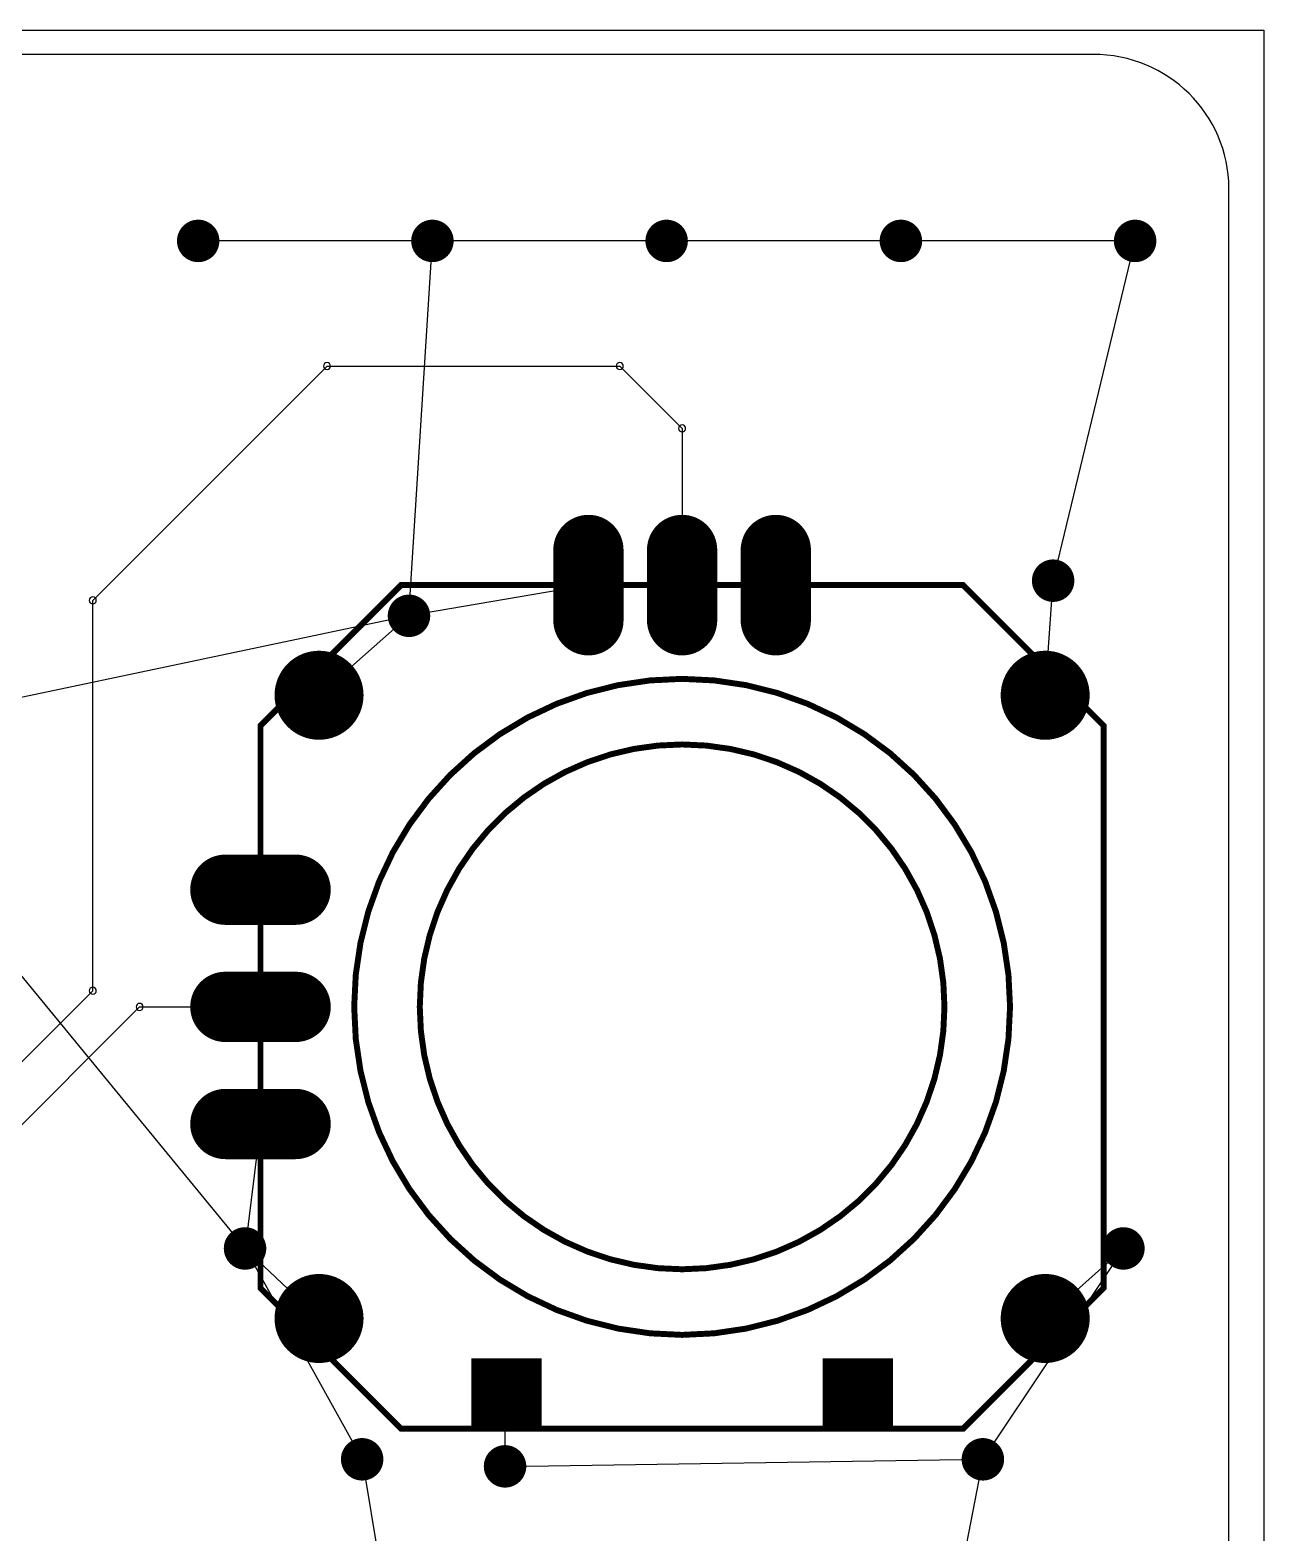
# Model space of a CAD drawing. Extents: x 0 to 113, y -1 to 56.
# Drawn here: x 86.41 to 112.75, y 22.43 to 54.5 of the extents above; entities that cross this region are included whole.
import ezdxf

# ---------------------------------------------------------------- set-up
doc = ezdxf.new("R2010")
doc.units = 0
doc.header["$MEASUREMENT"] = 0
for name, pattern in [('POUR_01_-1_0_000000', [2, 1, 1]), ('SIG_0', [2, 1, 1]), ('SIG_20', [2, 1, 1]), ('SIG_21', [2, 1, 1])]:
    doc.linetypes.add(name, pattern=pattern)
doc.layers.get('0').update_dxf_attribs({"linetype": 'CONTINUOUS'})
for name, color, linetype in [('BOARD_OUTLINE_00', 254, 'CONTINUOUS'), ('DRIL_PLTE_THRU_01', 176, 'CONTINUOUS'), ('DRIL_PLTE_THRU_02', 255, 'CONTINUOUS'), ('DRIL_SYMBOL', 254, 'CONTINUOUS'), ('LINK_00', 254, 'CONTINUOUS'), ('PADS_BOT', 253, 'CONTINUOUS'), ('PADS_INNER', 254, 'CONTINUOUS'), ('PADS_TOP', 254, 'CONTINUOUS'), ('PART_BOT_2DLINE_26', 254, 'CONTINUOUS'), ('PART_BOT_COPPER_26', 254, 'CONTINUOUS'), ('POUR_HEADER_02', 34, 'CONTINUOUS'), ('TRACE_02', 34, 'CONTINUOUS')]:
    doc.layers.add(name, color=color, linetype=linetype)

# ---------------------------------------------------------------- blocks, each defined once
blk = doc.blocks.new('DRIL_SYMBOL_0$5')
at = {"layer": 'DRIL_SYMBOL', "const_width": 0.0508}
for points in [[(-0.254, 0), (0.254, 0)], [(0, -0.254), (0, 0.254)]]:
    blk.add_lwpolyline(points, dxfattribs=at)
blk = doc.blocks.new('DRIL_HOLE_0$5')
at = {"const_width": 0.25}
blk.add_lwpolyline([(-0.125, 0, 1), (0.125, 0, 1)], format="xyb", close=True, dxfattribs=at)
blk.add_blockref('DRIL_SYMBOL_0$5', (0, 0))
blk = doc.blocks.new('PAD_50')
at = {"const_width": 0.4532}
blk.add_lwpolyline([(0, -0.2266, 1), (0, 0.2266, 1)], format="xyb", close=True, dxfattribs=at)
blk = doc.blocks.new('SMOOTH_0$127')
at = {"const_width": 0.0635}
blk.add_lwpolyline([(-0.03175, 0, 1), (0.03175, 0, 1)], format="xyb", close=True, dxfattribs=at)
blk = doc.blocks.new('PART_BODY_BOT_44')
at = {"layer": 'PART_BOT_2DLINE_26', "const_width": 0.127}
blk.add_lwpolyline([(-7, 0, 1), (7, 0, 1)], format="xyb", close=True, dxfattribs=at)
at = {"layer": 'PART_BOT_COPPER_26', "const_width": 0.127}
blk.add_lwpolyline([(-9, 6), (-6, 9), (6, 9), (9, 6), (9, -6), (6, -9), (-6, -9), (-9, -6), (-9, 6)], dxfattribs=at)
blk.add_lwpolyline([(0, 5.6, -0.414214), (5.6, 0, -0.414214), (0, -5.6, -0.414214), (-5.6, 0, -0.414214)], format="xyb", close=True, dxfattribs=at)
at = {"layer": 'PART_BOT_COPPER_26'}
for p in [(-6, 9), (6, 9), (-9, 6), (-9, 6), (9, 6), (0, 5.6), (5.6, 0), (-9, -6), (9, -6), (-6, -9), (6, -9)]:
    blk.add_blockref('SMOOTH_0$127', p, dxfattribs=at)
blk = doc.blocks.new('DRIL_SYMBOL_1')
at = {"layer": 'DRIL_SYMBOL', "const_width": 0.0508}
for points in [[(-0.254, 0), (0.254, 0)], [(0, -0.254), (0, 0.254)]]:
    blk.add_lwpolyline(points, dxfattribs=at)
blk = doc.blocks.new('DRIL_HOLE_1')
at = {"const_width": 0.5}
blk.add_lwpolyline([(-0.25, 0, 1), (0.25, 0, 1)], format="xyb", close=True, dxfattribs=at)
blk.add_blockref('DRIL_SYMBOL_1', (0, 0))
blk = doc.blocks.new('PAD_6')
at = {"const_width": 0.704}
blk.add_lwpolyline([(0, -0.352, 1), (0, 0.352, 1)], format="xyb", close=True, dxfattribs=at)
blk = doc.blocks.new('PAD_45')
at = {"const_width": 0.75}
blk.add_lwpolyline([(-0.75, -0.375), (0.75, -0.375, 1), (0.75, 0.375), (-0.75, 0.375, 1)], format="xyb", close=True, dxfattribs=at)
blk = doc.blocks.new('STK_BOT_62')
at = {"layer": 'DRIL_PLTE_THRU_01'}
blk.add_blockref('DRIL_HOLE_1', (0, 0), dxfattribs=at)
at = {"layer": 'DRIL_PLTE_THRU_02'}
blk.add_blockref('DRIL_HOLE_1', (0, 0), dxfattribs=at)
at = {"layer": 'PADS_BOT', "rotation": 90}
blk.add_blockref('PAD_45', (0, 0), dxfattribs=at)
at = {"layer": 'PADS_INNER'}
blk.add_blockref('PAD_6', (0, 0), dxfattribs=at)
at = {"layer": 'PADS_TOP', "rotation": 90}
blk.add_blockref('PAD_45', (0, 0), dxfattribs=at)
blk = doc.blocks.new('STK_BOT_66')
at = {"layer": 'DRIL_PLTE_THRU_01'}
blk.add_blockref('DRIL_HOLE_1', (0, 0), dxfattribs=at)
at = {"layer": 'DRIL_PLTE_THRU_02'}
blk.add_blockref('DRIL_HOLE_1', (0, 0), dxfattribs=at)
at = {"layer": 'PADS_BOT'}
blk.add_blockref('PAD_45', (0, 0), dxfattribs=at)
at = {"layer": 'PADS_INNER'}
blk.add_blockref('PAD_6', (0, 0), dxfattribs=at)
at = {"layer": 'PADS_TOP'}
blk.add_blockref('PAD_45', (0, 0), dxfattribs=at)
blk = doc.blocks.new('DRIL_SYMBOL_1$5')
at = {"layer": 'DRIL_SYMBOL', "const_width": 0.0508}
for points in [[(-0.254, 0), (0.254, 0)], [(0, -0.254), (0, 0.254)]]:
    blk.add_lwpolyline(points, dxfattribs=at)
blk = doc.blocks.new('DRIL_HOLE_1$5')
at = {"const_width": 0.75}
blk.add_lwpolyline([(-0.375, 0, 1), (0.375, 0, 1)], format="xyb", close=True, dxfattribs=at)
blk.add_blockref('DRIL_SYMBOL_1$5', (0, 0))
blk = doc.blocks.new('PAD_0')
blk.add_lwpolyline([(0, 0, 1), (0, 0, 1)], format="xyb", close=True)
blk = doc.blocks.new('PAD_46')
at = {"const_width": 0.95}
blk.add_lwpolyline([(0, -0.475, 1), (0, 0.475, 1)], format="xyb", close=True, dxfattribs=at)
blk = doc.blocks.new('PAD_47')
at = {"const_width": 0.875}
blk.add_lwpolyline([(0, -0.4375, 1), (0, 0.4375, 1)], format="xyb", close=True, dxfattribs=at)
blk = doc.blocks.new('STK_BOT_64')
at = {"layer": 'DRIL_PLTE_THRU_01'}
blk.add_blockref('DRIL_HOLE_1$5', (0, 0), dxfattribs=at)
at = {"layer": 'DRIL_PLTE_THRU_02'}
blk.add_blockref('DRIL_HOLE_1$5', (0, 0), dxfattribs=at)
at = {"layer": 'PADS_BOT'}
blk.add_blockref('PAD_46', (0, 0), dxfattribs=at)
at = {"layer": 'PADS_INNER'}
blk.add_blockref('PAD_0', (0, 0), dxfattribs=at)
at = {"layer": 'PADS_TOP'}
blk.add_blockref('PAD_47', (0, 0), dxfattribs=at)
blk = doc.blocks.new('DRIL_SYMBOL_1$35')
at = {"layer": 'DRIL_SYMBOL', "const_width": 0.0508}
for points in [[(-0.254, 0), (0.254, 0)], [(0, -0.254), (0, 0.254)]]:
    blk.add_lwpolyline(points, dxfattribs=at)
blk = doc.blocks.new('DRIL_HOLE_1$35')
at = {"const_width": 0.675}
blk.add_lwpolyline([(-0.3375, 0, 1), (0.3375, 0, 1)], format="xyb", close=True, dxfattribs=at)
blk.add_blockref('DRIL_SYMBOL_1$35', (0, 0))
blk = doc.blocks.new('PAD_48')
at = {"const_width": 0.75}
blk.add_lwpolyline([(0, -0.375, 1), (0, 0.375, 1)], format="xyb", close=True, dxfattribs=at)
blk = doc.blocks.new('PAD_49')
at = {"const_width": 1.5}
blk.add_lwpolyline([(-0.75, 0), (0.75, 0)], dxfattribs=at)
blk = doc.blocks.new('STK_BOT_61')
at = {"layer": 'DRIL_PLTE_THRU_01'}
blk.add_blockref('DRIL_HOLE_1$35', (0, 0), dxfattribs=at)
at = {"layer": 'DRIL_PLTE_THRU_02'}
blk.add_blockref('DRIL_HOLE_1$35', (0, 0), dxfattribs=at)
at = {"layer": 'PADS_BOT'}
blk.add_blockref('PAD_49', (0, 0), dxfattribs=at)
at = {"layer": 'PADS_INNER'}
blk.add_blockref('PAD_48', (0, 0), dxfattribs=at)
at = {"layer": 'PADS_TOP'}
blk.add_blockref('PAD_49', (0, 0), dxfattribs=at)
blk = doc.blocks.new('sad')
for centre, start, end in [((92.75, 47.33), 0, 180), ((92.75, 47.33), 180, 0), ((99, 47.33), 0, 180), ((99, 47.33), 180, 0), ((100.33, 46), 0, 180), ((100.33, 46), 180, 0), ((100.33, 42.655), 0, 180), ((100.33, 42.655), 180, 0), ((87.75, 42.33), 0, 180), ((87.75, 42.33), 180, 0), ((87.75, 34), 0, 180), ((87.75, 34), 180, 0), ((88.75, 33.655), 0, 180), ((91.33, 33.655), 0, 180), ((88.75, 33.655), 180, 0), ((91.33, 33.655), 180, 0), ((96.55, 25.375), 0, 180), ((96.55, 25.375), 180, 0), ((96.58, 25.405), 0, 180), ((96.58, 25.405), 180, 0), ((96.55, 23.85), 0, 180), ((96.55, 23.85), 180, 0)]:
    blk.add_arc(centre, 0.075, start, end)
at = {"layer": 'BOARD_OUTLINE_00'}
for p, q in [((109.25, 53.975), (60.77, 53.975)), ((112, 2.873), (112, 50.975))]:
    blk.add_line(p, q, dxfattribs=at)
blk.add_arc((109.125, 51.1), 2.878, 357.5104, 87.5104, dxfattribs=at)
at = {"layer": 'LINK_00', "linetype": 'SIG_0'}
for p, q in [((95, 50), (90, 50)), ((94.5, 42), (95, 50)), ((100, 50), (95, 50)), ((105, 50), (100, 50)), ((110, 50), (105, 50)), ((108.25, 42.75), (110, 50)), ((98.33, 42.655), (94.5, 42)), ((108.08, 40.305), (108.25, 42.75)), ((94.5, 42), (85, 40)), ((92.58, 40.305), (94.5, 42)), ((85.25, 35.5), (91, 28.5)), ((91.33, 31.155), (91, 28.5)), ((91, 28.5), (93.5, 24)), ((92.58, 27.005), (91, 28.5)), ((109.75, 28.5), (106.75, 24)), ((108.08, 27.005), (109.75, 28.5)), ((93.5, 24), (95, 15)), ((96.55, 23.85), (106.75, 24)), ((106.75, 24), (105, 15))]:
    blk.add_line(p, q, dxfattribs=at)
at = {"layer": 'POUR_HEADER_02', "linetype": 'POUR_01_-1_0_000000'}
for p, q in [((0, 54.5), (112.75, 54.5)), ((112.75, 54.5), (112.75, -0.5))]:
    blk.add_line(p, q, dxfattribs=at)
at = {"layer": 'TRACE_02', "linetype": 'SIG_20'}
for p, q in [((87.75, 42.33), (92.75, 47.33)), ((92.75, 47.33), (99, 47.33)), ((99, 47.33), (100.33, 46)), ((100.33, 46), (100.33, 42.655)), ((87.75, 34), (87.75, 42.33)), ((83.75, 30), (87.75, 34))]:
    blk.add_line(p, q, dxfattribs=at)
at = {"layer": 'TRACE_02', "linetype": 'SIG_21'}
for p, q in [((84.75, 29.655), (88.75, 33.655)), ((88.75, 33.655), (91.33, 33.655))]:
    blk.add_line(p, q, dxfattribs=at)
at = {"layer": 'TRACE_02', "linetype": 'SIG_0'}
for p, q in [((96.55, 25.375), (96.58, 25.405)), ((96.55, 23.85), (96.55, 25.375))]:
    blk.add_line(p, q, dxfattribs=at)
at = {"xscale": -1, "rotation": 270}
for name, p in [('STK_BOT_66', (98.33, 42.655)), ('STK_BOT_66', (100.33, 42.655)), ('STK_BOT_66', (102.33, 42.655)), ('PART_BODY_BOT_44', (100.33, 33.655)), ('STK_BOT_64', (92.58, 40.305)), ('STK_BOT_64', (108.08, 40.305)), ('STK_BOT_62', (91.33, 36.155)), ('STK_BOT_62', (91.33, 33.655)), ('STK_BOT_62', (91.33, 31.155)), ('STK_BOT_64', (92.58, 27.005)), ('STK_BOT_64', (108.08, 27.005)), ('STK_BOT_61', (96.58, 25.405)), ('STK_BOT_61', (104.08, 25.405))]:
    blk.add_blockref(name, p, dxfattribs=at)
at = {"layer": 'DRIL_PLTE_THRU_01'}
for p in [(90, 50), (95, 50), (100, 50), (105, 50), (110, 50), (108.25, 42.75), (94.5, 42), (91, 28.5), (109.75, 28.5), (93.5, 24), (96.55, 23.85), (106.75, 24)]:
    blk.add_blockref('DRIL_HOLE_0$5', p, dxfattribs=at)
at = {"layer": 'DRIL_PLTE_THRU_02'}
for p in [(90, 50), (95, 50), (100, 50), (105, 50), (110, 50), (108.25, 42.75), (94.5, 42), (91, 28.5), (109.75, 28.5), (93.5, 24), (96.55, 23.85), (106.75, 24)]:
    blk.add_blockref('DRIL_HOLE_0$5', p, dxfattribs=at)
at = {"layer": 'PADS_BOT'}
for p in [(90, 50), (95, 50), (100, 50), (105, 50), (110, 50), (108.25, 42.75), (94.5, 42), (91, 28.5), (109.75, 28.5), (93.5, 24), (106.75, 24), (96.55, 23.85)]:
    blk.add_blockref('PAD_50', p, dxfattribs=at)
at = {"layer": 'PADS_INNER'}
for p in [(90, 50), (95, 50), (100, 50), (105, 50), (110, 50), (108.25, 42.75), (94.5, 42), (91, 28.5), (109.75, 28.5), (93.5, 24), (106.75, 24), (96.55, 23.85)]:
    blk.add_blockref('PAD_50', p, dxfattribs=at)
at = {"layer": 'PADS_TOP'}
for p in [(90, 50), (95, 50), (100, 50), (105, 50), (110, 50), (108.25, 42.75), (94.5, 42), (91, 28.5), (109.75, 28.5), (93.5, 24), (106.75, 24), (96.55, 23.85)]:
    blk.add_blockref('PAD_50', p, dxfattribs=at)

msp = doc.modelspace()

# ---------------------------------------------------------------- block references
at = {"linetype": 'Continuous'}
msp.add_blockref('sad', (0, 0), dxfattribs=at)

doc.saveas('drawing.dxf')
